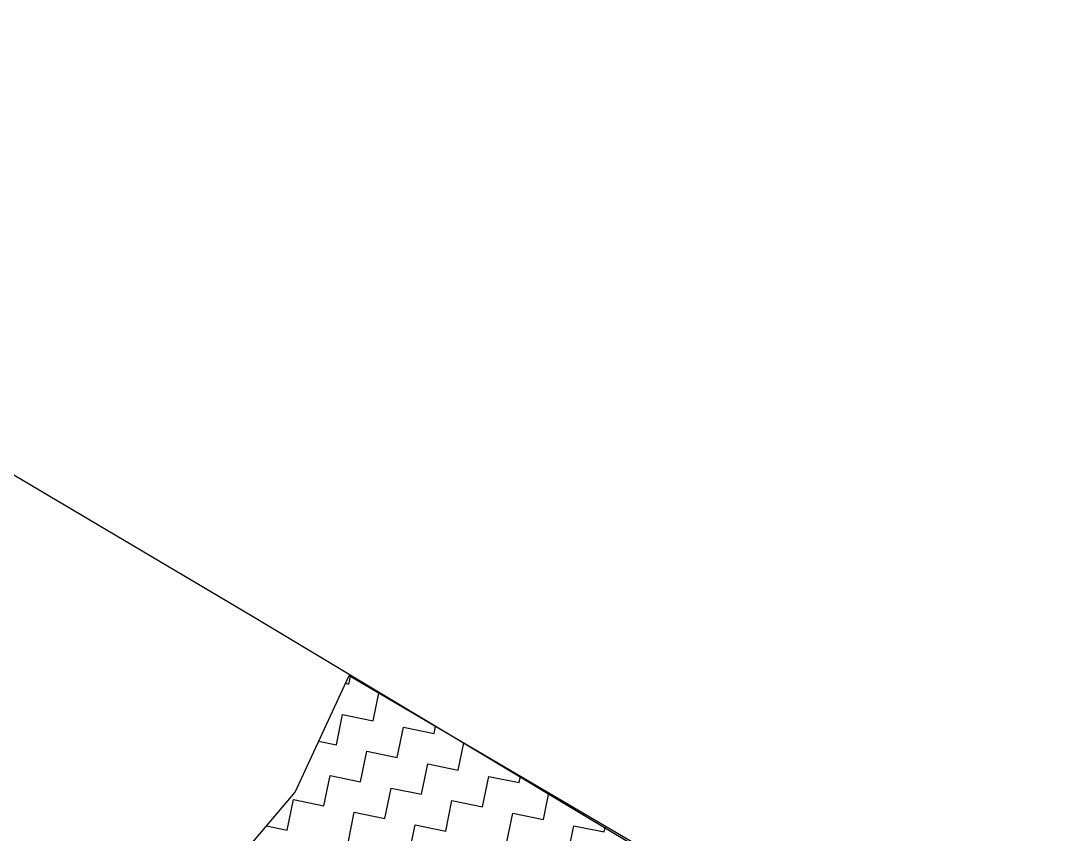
# Model space of a CAD drawing. Header units: metres. Extents: x 280043 to 281054, y 2047152 to 2048652.
# Drawn here: x 280721.4 to 280804.2, y 2048586.8 to 2048651.5 of the extents above; entities that cross this region are included whole.
import ezdxf

# ---------------------------------------------------------------- set-up
doc = ezdxf.new("R2010")
doc.units = ezdxf.units.M
doc.layers.add('POLY_HATCH', color=12, linetype='Continuous')
doc.layers.add('V_BOUND_LINE', color=7, linetype='Continuous')

msp = doc.modelspace()

# ---------------------------------------------------------------- linework, layer by layer
at = {"layer": 'POLY_HATCH'}
for p, q in [((280743.239, 2048590.134), (280747.547, 2048599.416)), ((280747.547, 2048599.416), (280804.153, 2048566.21)), ((280738.492, 2048584.531), (280743.239, 2048590.134))]:
    msp.add_line(p, q, dxfattribs=at)
at = {"layer": 'POLY_HATCH', "linetype": 'Continuous'}
for p, q in [((280747.532, 2048598.745), (280747.657, 2048599.351)), ((280747.261, 2048598.801), (280747.532, 2048598.745)), ((280749.458, 2048595.82), (280749.913, 2048598.028)), ((280746.533, 2048593.895), (280747.032, 2048596.32)), ((280747.032, 2048596.32), (280749.458, 2048595.82)), ((280751.383, 2048592.895), (280751.883, 2048595.32)), ((280751.883, 2048595.32), (280754.308, 2048594.82)), ((280754.308, 2048594.82), (280754.423, 2048595.382)), ((280745.12, 2048594.186), (280746.533, 2048593.895)), ((280748.458, 2048590.97), (280748.958, 2048593.395)), ((280748.958, 2048593.395), (280751.383, 2048592.895)), ((280756.233, 2048591.895), (280756.679, 2048594.059)), ((280753.308, 2048589.97), (280753.808, 2048592.395)), ((280753.808, 2048592.395), (280756.233, 2048591.895)), ((280745.533, 2048589.045), (280746.033, 2048591.47)), ((280746.033, 2048591.47), (280748.458, 2048590.97)), ((280758.158, 2048588.97), (280758.658, 2048591.395)), ((280758.658, 2048591.395), (280761.083, 2048590.896)), ((280761.083, 2048590.896), (280761.19, 2048591.413)), ((280750.383, 2048588.045), (280750.883, 2048590.47)), ((280750.883, 2048590.47), (280753.308, 2048589.97)), ((280763.008, 2048587.971), (280763.445, 2048590.09)), ((280742.608, 2048587.12), (280743.108, 2048589.545)), ((280743.108, 2048589.545), (280745.533, 2048589.045)), ((280755.233, 2048587.045), (280755.733, 2048589.47)), ((280755.733, 2048589.47), (280758.158, 2048588.97)), ((280747.458, 2048586.12), (280747.958, 2048588.545)), ((280747.958, 2048588.545), (280750.383, 2048588.045)), ((280760.083, 2048586.045), (280760.583, 2048588.471)), ((280760.583, 2048588.471), (280763.008, 2048587.971)), ((280740.971, 2048587.457), (280742.608, 2048587.12)), ((280752.308, 2048585.12), (280752.808, 2048587.545)), ((280752.808, 2048587.545), (280755.233, 2048587.045)), ((280764.933, 2048585.046), (280765.433, 2048587.471)), ((280765.433, 2048587.471), (280767.858, 2048586.971)), ((280767.858, 2048586.971), (280767.956, 2048587.444))]:
    msp.add_line(p, q, dxfattribs=at)
at = {"layer": 'V_BOUND_LINE'}
for p, q in [((280659.647, 2048651.516), (280739.864, 2048604.151)), ((280739.864, 2048604.151), (280769.874, 2048586.134))]:
    msp.add_line(p, q, dxfattribs=at)

doc.saveas('drawing.dxf')
